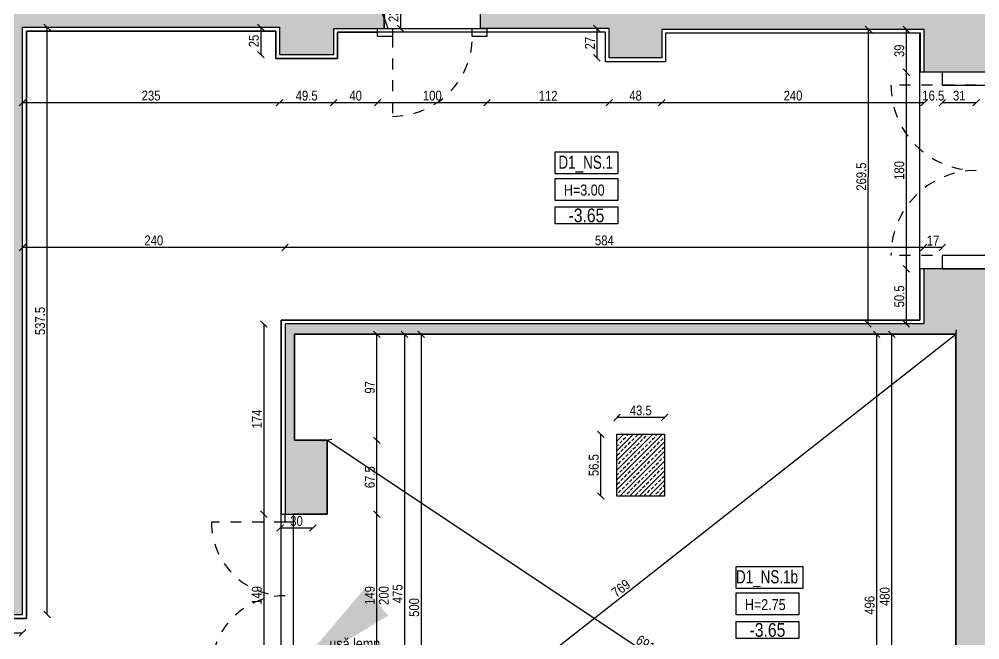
# Model space of a CAD drawing. Header units: metres. Extents: x 493 to 630, y -132 to -15.
# Drawn here: x 539.21 to 547.99, y -89.92 to -84.24 of the extents above; entities that cross this region are included whole.
import ezdxf
from ezdxf import colors
from ezdxf.entities.mleader import LeaderData, LeaderLine
from ezdxf.enums import TextEntityAlignment as Align
from ezdxf.math import Vec2, Vec3

# ---------------------------------------------------------------- set-up
doc = ezdxf.new("R2010")
doc.units = ezdxf.units.M
doc.header["$MEASUREMENT"] = 0
doc.header["$PDMODE"] = 3
doc.linetypes.add('HIDDEN2', pattern=[0.1875, 0.125, -0.0625])
for name, color, linetype in [('a_caramida', 2, 'Continuous'), ('a_cote_50', 9, 'Continuous'), ('a_cote_nivel', 9, 'Continuous'), ('a_indicatii', 7, 'Continuous'), ('a_indicatii_text', 7, 'Continuous'), ('a_pereti_hasuri', 253, 'Continuous'), ('a_punctat', 40, 'HIDDEN2'), ('a_tamplarie_usi', 6, 'Continuous'), ('a_text', 7, 'Continuous'), ('a_vederi', 74, 'Continuous')]:
    doc.layers.add(name, color=color, linetype=linetype)
doc.layers.add('a_suprafete', color=7, linetype='Continuous', plot=False)
doc.styles.add('ROMANS', font='ROMANS.shx', dxfattribs={"width": 0.75})
doc.styles.get("Standard").update_dxf_attribs({"font": 'ARIALN.TTF'})
doc.styles.add('Swiss Condensed Light', font='swisscl.ttf')
doc.dimstyles.new('50 cote', dxfattribs={"dimtxt": 0.09, "dimasz": 0.06, "dimexe": 0, "dimexo": 0, "dimgap": 0.018, "dimtad": 1, "dimdec": 1, "dimlfac": 100, "dimrnd": 0.5, "dimdsep": 46, "dimtxsty": 'Standard', "dimblk": 'OBLIQUE', "dimcen": 0.00045, "dimclrd": 256, "dimclrt": 4, "dimadec": 1, "dimazin": 0, "dimtfac": 1, "dimtdec": 1, "dimtix": 1, "dimtofl": 0, "dimtmove": 0, "dimatfit": 3, "dimldrblk": 'OBLIQUE', "dimfxl": 0, "dimtolj": 1, "dimtzin": 0, "dimarcsym": 0})
pattern_1 = [(45, (-4876.954644, 8292.469365), (-0.04419417382, 0.04419417382), []), (45, (-4876.91045, 8292.469365), (-0.04419417382, 0.04419417382), [0.03125, -0.015625])]

# ---------------------------------------------------------------- blocks, each defined once
blk = doc.blocks.new('_Oblique')
at = {"color": 0, "linetype": 'ByBlock', "lineweight": -2}
blk.add_line((-0.5, -0.5), (0.5, 0.5), dxfattribs=at)
blk = doc.blocks.new('*D237')
at = {"layer": 'a_cote_50', "lineweight": -2, "ltscale": 0.3}
blk.add_line((541.7233, -91.8694), (547.7733, -87.1194), dxfattribs=at)
at = {"layer": 'Defpoints', "color": 0, "ltscale": 0.3}
for p in [(547.7733, -87.1194), (547.7733, -87.1194), (541.7233, -91.8694)]:
    blk.add_point(p, dxfattribs=at)
at = {"layer": 'a_cote_50', "lineweight": -2, "ltscale": 0.3, "xscale": 0.06, "yscale": 0.06, "zscale": 0.06}
for p, rotation in [((547.7733, -87.1194), 38.13630808537231), ((541.7233, -91.8694), 218.1363080853723)]:
    blk.add_blockref('_Oblique', p, dxfattribs=dict(at, rotation=rotation))
at = {"layer": 'a_cote_50', "color": 4, "ltscale": 0.3, "insert": (544.7088, -89.4441), "char_height": 0.09, "attachment_point": 5, "rotation": 38.13631}
blk.add_mtext('\\A1;769', dxfattribs=at)
blk = doc.blocks.new('*D238')
at = {"layer": 'a_cote_50', "lineweight": -2, "ltscale": 0.3}
blk.add_line((542.0233, -88.0896), (547.7733, -91.9194), dxfattribs=at)
at = {"layer": 'Defpoints', "color": 0, "ltscale": 0.3}
for p in [(542.0233, -88.0896), (547.7733, -91.9194), (547.7733, -91.9194)]:
    blk.add_point(p, dxfattribs=at)
at = {"layer": 'a_cote_50', "lineweight": -2, "ltscale": 0.3, "xscale": 0.06, "yscale": 0.06, "zscale": 0.06}
for p, rotation in [((542.0233, -88.0896), 146.3339981452422), ((547.7733, -91.9194), 326.3339981452422)]:
    blk.add_blockref('_Oblique', p, dxfattribs=dict(at, rotation=rotation))
at = {"layer": 'a_cote_50', "color": 4, "ltscale": 0.3, "insert": (544.9338, -89.9513), "char_height": 0.09, "attachment_point": 5, "rotation": 326.334}
blk.add_mtext('\\A1;691', dxfattribs=at)
blk = doc.blocks.new('*D250')
at = {"layer": 'a_cote_50', "lineweight": -2, "ltscale": 0.3}
blk.add_line((542.4776, -90.2546), (542.4776, -88.7646), dxfattribs=at)
at = {"layer": 'Defpoints', "color": 0, "ltscale": 0.3}
for p in [(541.7233, -88.7646), (542.4776, -88.7646), (541.7233, -90.2546)]:
    blk.add_point(p, dxfattribs=at)
at = {"layer": 'a_cote_50', "lineweight": -2, "ltscale": 0.3, "xscale": 0.06, "yscale": 0.06, "zscale": 0.06}
for p, rotation in [((542.4776, -88.7646), 90), ((542.4776, -90.2546), 270)]:
    blk.add_blockref('_Oblique', p, dxfattribs=dict(at, rotation=rotation))
at = {"layer": 'a_cote_50', "color": 4, "ltscale": 0.3, "char_height": 0.09, "attachment_point": 5, "rotation": 90}
for s, insert in [('\\A1;149', (542.4137, -89.5096)), ('\\A1;200', (542.5416, -89.5096))]:
    blk.add_mtext(s, dxfattribs=dict(at, insert=insert))
blk = doc.blocks.new('*D251')
at = {"layer": 'a_cote_50', "lineweight": -2, "ltscale": 0.3}
blk.add_line((542.4776, -88.7646), (542.4776, -88.0896), dxfattribs=at)
at = {"layer": 'Defpoints', "color": 0, "ltscale": 0.3}
for p in [(541.7233, -88.0896), (542.4776, -88.0896), (541.7233, -88.7646)]:
    blk.add_point(p, dxfattribs=at)
at = {"layer": 'a_cote_50', "lineweight": -2, "ltscale": 0.3, "xscale": 0.06, "yscale": 0.06, "zscale": 0.06}
for p, rotation in [((542.4776, -88.0896), 90), ((542.4776, -88.7646), 270)]:
    blk.add_blockref('_Oblique', p, dxfattribs=dict(at, rotation=rotation))
at = {"layer": 'a_cote_50', "color": 4, "ltscale": 0.3, "insert": (542.4137, -88.4271), "char_height": 0.09, "attachment_point": 5, "rotation": 90}
blk.add_mtext('\\A1;67.5', dxfattribs=at)
blk = doc.blocks.new('*D252')
at = {"layer": 'a_cote_50', "lineweight": -2, "ltscale": 0.3}
blk.add_line((542.4776, -88.0896), (542.4776, -87.1194), dxfattribs=at)
at = {"layer": 'Defpoints', "color": 0, "ltscale": 0.3}
for p in [(541.7233, -87.1194), (542.4776, -87.1194), (541.7233, -88.0896)]:
    blk.add_point(p, dxfattribs=at)
at = {"layer": 'a_cote_50', "lineweight": -2, "ltscale": 0.3, "xscale": 0.06, "yscale": 0.06, "zscale": 0.06}
for p, rotation in [((542.4776, -87.1194), 90), ((542.4776, -88.0896), 270)]:
    blk.add_blockref('_Oblique', p, dxfattribs=dict(at, rotation=rotation))
at = {"layer": 'a_cote_50', "color": 4, "ltscale": 0.3, "insert": (542.4137, -87.6045), "char_height": 0.09, "attachment_point": 5, "rotation": 90}
blk.add_mtext('\\A1;97', dxfattribs=at)
blk = doc.blocks.new('*D253')
at = {"layer": 'a_cote_50', "lineweight": -2, "ltscale": 0.3}
blk.add_line((541.8933, -88.8922), (541.5933, -88.8922), dxfattribs=at)
at = {"layer": 'Defpoints', "color": 0, "ltscale": 0.3}
for p in [(541.5933, -88.8547), (541.8933, -88.8547), (541.5933, -88.8922)]:
    blk.add_point(p, dxfattribs=at)
at = {"layer": 'a_cote_50', "lineweight": -2, "ltscale": 0.3, "xscale": 0.06, "yscale": 0.06, "zscale": 0.06, "rotation": 180}
blk.add_blockref('_Oblique', (541.5933, -88.8922), dxfattribs=at)
at = {"layer": 'a_cote_50', "lineweight": -2, "ltscale": 0.3, "xscale": 0.06, "yscale": 0.06, "zscale": 0.06}
blk.add_blockref('_Oblique', (541.8933, -88.8922), dxfattribs=at)
at = {"layer": 'a_cote_50', "color": 4, "ltscale": 0.3, "insert": (541.7433, -88.8283), "char_height": 0.09, "attachment_point": 5}
blk.add_mtext('\\A1;30', dxfattribs=at)
blk = doc.blocks.new('*D254')
at = {"layer": 'a_cote_50', "lineweight": -2, "ltscale": 0.3}
blk.add_line((544.5254, -88.5994), (544.5254, -88.0344), dxfattribs=at)
at = {"layer": 'Defpoints', "color": 0, "ltscale": 0.3}
for p in [(544.5254, -88.0344), (544.6733, -88.0344), (544.6733, -88.5994)]:
    blk.add_point(p, dxfattribs=at)
at = {"layer": 'a_cote_50', "lineweight": -2, "ltscale": 0.3, "xscale": 0.06, "yscale": 0.06, "zscale": 0.06}
for p, rotation in [((544.5254, -88.0344), 90), ((544.5254, -88.5994), 270)]:
    blk.add_blockref('_Oblique', p, dxfattribs=dict(at, rotation=rotation))
at = {"layer": 'a_cote_50', "color": 4, "ltscale": 0.3, "insert": (544.4615, -88.3169), "char_height": 0.09, "attachment_point": 5, "rotation": 90}
blk.add_mtext('\\A1;56.5', dxfattribs=at)
blk = doc.blocks.new('*D255')
at = {"layer": 'a_cote_50', "lineweight": -2, "ltscale": 0.3}
blk.add_line((545.1083, -87.8806), (544.6733, -87.8806), dxfattribs=at)
at = {"layer": 'Defpoints', "color": 0, "ltscale": 0.3}
for p in [(544.6733, -87.8806), (544.6733, -88.0344), (545.1083, -88.0344)]:
    blk.add_point(p, dxfattribs=at)
at = {"layer": 'a_cote_50', "lineweight": -2, "ltscale": 0.3, "xscale": 0.06, "yscale": 0.06, "zscale": 0.06, "rotation": 180}
blk.add_blockref('_Oblique', (544.6733, -87.8806), dxfattribs=at)
at = {"layer": 'a_cote_50', "lineweight": -2, "ltscale": 0.3, "xscale": 0.06, "yscale": 0.06, "zscale": 0.06}
blk.add_blockref('_Oblique', (545.1083, -87.8806), dxfattribs=at)
at = {"layer": 'a_cote_50', "color": 4, "ltscale": 0.3, "insert": (544.8908, -87.8166), "char_height": 0.09, "attachment_point": 5}
blk.add_mtext('\\A1;43.5', dxfattribs=at)
blk = doc.blocks.new('*D256')
at = {"layer": 'a_cote_50', "lineweight": -2, "ltscale": 0.3}
blk.add_line((547.1866, -91.9194), (547.1866, -87.1194), dxfattribs=at)
at = {"layer": 'Defpoints', "color": 0, "ltscale": 0.3}
for p in [(547.1866, -87.1194), (547.4383, -87.1194), (547.5483, -91.9194)]:
    blk.add_point(p, dxfattribs=at)
at = {"layer": 'a_cote_50', "lineweight": -2, "ltscale": 0.3, "xscale": 0.06, "yscale": 0.06, "zscale": 0.06}
for p, rotation in [((547.1866, -87.1194), 90), ((547.1866, -91.9194), 270)]:
    blk.add_blockref('_Oblique', p, dxfattribs=dict(at, rotation=rotation))
at = {"layer": 'a_cote_50', "color": 4, "ltscale": 0.3, "insert": (547.1226, -89.5194), "char_height": 0.09, "attachment_point": 5, "rotation": 90}
blk.add_mtext('\\A1;480', dxfattribs=at)
blk = doc.blocks.new('*D258')
at = {"layer": 'a_cote_50', "lineweight": -2, "ltscale": 0.3}
blk.add_line((542.7313, -87.1194), (542.7313, -91.8694), dxfattribs=at)
at = {"layer": 'Defpoints', "color": 0, "ltscale": 0.3}
for p in [(541.7765, -87.1194), (541.7765, -91.8694), (542.7313, -91.8694)]:
    blk.add_point(p, dxfattribs=at)
at = {"layer": 'a_cote_50', "lineweight": -2, "ltscale": 0.3, "xscale": 0.06, "yscale": 0.06, "zscale": 0.06}
for p, rotation in [((542.7313, -87.1194), 90), ((542.7313, -91.8694), 270)]:
    blk.add_blockref('_Oblique', p, dxfattribs=dict(at, rotation=rotation))
at = {"layer": 'a_cote_50', "color": 4, "ltscale": 0.3, "insert": (542.6675, -89.4944), "char_height": 0.09, "attachment_point": 5, "rotation": 90}
blk.add_mtext('\\A1;475', dxfattribs=at)
blk = doc.blocks.new('*D259')
at = {"layer": 'a_cote_50', "lineweight": -2, "ltscale": 0.3}
blk.add_line((542.8834, -87.1194), (542.8834, -92.1194), dxfattribs=at)
at = {"layer": 'Defpoints', "color": 0, "ltscale": 0.3}
for p in [(541.7765, -87.1194), (541.7765, -92.1194), (542.8834, -92.1194)]:
    blk.add_point(p, dxfattribs=at)
at = {"layer": 'a_cote_50', "lineweight": -2, "ltscale": 0.3, "xscale": 0.06, "yscale": 0.06, "zscale": 0.06}
for p, rotation in [((542.8834, -87.1194), 90), ((542.8834, -92.1194), 270)]:
    blk.add_blockref('_Oblique', p, dxfattribs=dict(at, rotation=rotation))
at = {"layer": 'a_cote_50', "color": 4, "ltscale": 0.3, "insert": (542.8194, -89.6194), "char_height": 0.09, "attachment_point": 5, "rotation": 90}
blk.add_mtext('\\A1;500', dxfattribs=at)
blk = doc.blocks.new('*D260')
at = {"layer": 'a_cote_50', "lineweight": -2, "ltscale": 0.3}
blk.add_line((547.048, -87.1194), (547.048, -92.0794), dxfattribs=at)
at = {"layer": 'Defpoints', "color": 0, "ltscale": 0.3}
for p in [(547.7733, -87.1194), (547.048, -92.0794), (547.7733, -92.0794)]:
    blk.add_point(p, dxfattribs=at)
at = {"layer": 'a_cote_50', "lineweight": -2, "ltscale": 0.3, "xscale": 0.06, "yscale": 0.06, "zscale": 0.06}
for p, rotation in [((547.048, -87.1194), 90), ((547.048, -92.0794), 270)]:
    blk.add_blockref('_Oblique', p, dxfattribs=dict(at, rotation=rotation))
at = {"layer": 'a_cote_50', "color": 4, "ltscale": 0.3, "insert": (546.9841, -89.5994), "char_height": 0.09, "attachment_point": 5, "rotation": 90}
blk.add_mtext('\\A1;496', dxfattribs=at)
blk = doc.blocks.new('COTE_NIVEL_DRAFT')
at = {"layer": 'a_cote_nivel'}
blk.add_lwpolyline([(-27.5, -2.5), (27.5, -2.5), (27.5, -17.5), (-27.5, -17.5)], close=True, dxfattribs=at)
blk = doc.blocks.new('cota nivel')
at = {"layer": 'a_cote_nivel', "xscale": 1.272727272727934, "yscale": 1.272727272727934, "zscale": 1.272727272727934}
blk.add_blockref('COTE_NIVEL_DRAFT', (0, 12.7), dxfattribs=at)
at = {"layer": 'a_cote_nivel', "style": 'ROMANS', "width": 0.6}
blk.add_attdef('COTA', text='', height=15.3, dxfattribs=at).set_placement((0, 0), align=Align.MIDDLE_CENTER)
blk = doc.blocks.new('*D28')
at = {"layer": 'a_cote_50', "lineweight": -2, "ltscale": 0.3}
blk.add_line((542.6946, -84.0896), (542.6946, -84.3196), dxfattribs=at)
at = {"layer": 'Defpoints', "color": 0, "ltscale": 0.3}
for p in [(542.5448, -84.0896), (542.5448, -84.3196), (542.6946, -84.3196)]:
    blk.add_point(p, dxfattribs=at)
at = {"layer": 'a_cote_50', "lineweight": -2, "ltscale": 0.3, "xscale": 0.06, "yscale": 0.06, "zscale": 0.06}
for p, rotation in [((542.6946, -84.0896), 90), ((542.6946, -84.3196), 270)]:
    blk.add_blockref('_Oblique', p, dxfattribs=dict(at, rotation=rotation))
at = {"layer": 'a_cote_50', "color": 4, "ltscale": 0.3, "insert": (542.6306, -84.2046), "char_height": 0.09, "attachment_point": 5, "rotation": 90}
blk.add_mtext('\\A1;23', dxfattribs=at)
blk = doc.blocks.new('*D574')
at = {"layer": 'a_cote_50', "lineweight": -2, "ltscale": 0.3}
blk.add_line((539.4624, -89.6846), (539.4624, -84.3096), dxfattribs=at)
at = {"layer": 'Defpoints', "color": 0, "ltscale": 0.3}
for p in [(539.2383, -84.3096), (539.4624, -84.3096), (539.2383, -89.6846)]:
    blk.add_point(p, dxfattribs=at)
at = {"layer": 'a_cote_50', "lineweight": -2, "ltscale": 0.3, "xscale": 0.06, "yscale": 0.06, "zscale": 0.06}
for p, rotation in [((539.4624, -84.3096), 90), ((539.4624, -89.6846), 270)]:
    blk.add_blockref('_Oblique', p, dxfattribs=dict(at, rotation=rotation))
at = {"layer": 'a_cote_50', "color": 4, "ltscale": 0.3, "insert": (539.3984, -86.9971), "char_height": 0.09, "attachment_point": 5, "rotation": 90}
blk.add_mtext('\\A1;537.5', dxfattribs=at)
blk = doc.blocks.new('*D575')
at = {"layer": 'a_cote_50', "lineweight": -2, "ltscale": 0.3}
blk.add_line((539.2383, -84.9991), (541.5883, -84.9991), dxfattribs=at)
at = {"layer": 'Defpoints', "color": 0, "ltscale": 0.3}
for p in [(539.2383, -84.5977), (541.5883, -84.5977), (541.5883, -84.9991)]:
    blk.add_point(p, dxfattribs=at)
at = {"layer": 'a_cote_50', "lineweight": -2, "ltscale": 0.3, "xscale": 0.06, "yscale": 0.06, "zscale": 0.06, "rotation": 180}
blk.add_blockref('_Oblique', (539.2383, -84.9991), dxfattribs=at)
at = {"layer": 'a_cote_50', "lineweight": -2, "ltscale": 0.3, "xscale": 0.06, "yscale": 0.06, "zscale": 0.06}
blk.add_blockref('_Oblique', (541.5883, -84.9991), dxfattribs=at)
at = {"layer": 'a_cote_50', "color": 4, "ltscale": 0.3, "insert": (540.4133, -84.9351), "char_height": 0.09, "attachment_point": 5}
blk.add_mtext('\\A1;235', dxfattribs=at)
blk = doc.blocks.new('*D576')
at = {"layer": 'a_cote_50', "lineweight": -2, "ltscale": 0.3}
blk.add_line((541.5883, -84.9991), (542.0833, -84.9991), dxfattribs=at)
at = {"layer": 'Defpoints', "color": 0, "ltscale": 0.3}
for p in [(541.5883, -84.5977), (542.0833, -84.8477), (542.0833, -84.9991)]:
    blk.add_point(p, dxfattribs=at)
at = {"layer": 'a_cote_50', "lineweight": -2, "ltscale": 0.3, "xscale": 0.06, "yscale": 0.06, "zscale": 0.06, "rotation": 180}
blk.add_blockref('_Oblique', (541.5883, -84.9991), dxfattribs=at)
at = {"layer": 'a_cote_50', "lineweight": -2, "ltscale": 0.3, "xscale": 0.06, "yscale": 0.06, "zscale": 0.06}
blk.add_blockref('_Oblique', (542.0833, -84.9991), dxfattribs=at)
at = {"layer": 'a_cote_50', "color": 4, "ltscale": 0.3, "insert": (541.8358, -84.9351), "char_height": 0.09, "attachment_point": 5}
blk.add_mtext('\\A1;49.5', dxfattribs=at)
blk = doc.blocks.new('*D577')
at = {"layer": 'a_cote_50', "lineweight": -2, "ltscale": 0.3}
blk.add_line((542.0833, -84.9991), (542.4848, -84.9991), dxfattribs=at)
at = {"layer": 'Defpoints', "color": 0, "ltscale": 0.3}
for p in [(542.4848, -84.6077), (542.0833, -84.8477), (542.4848, -84.9991)]:
    blk.add_point(p, dxfattribs=at)
at = {"layer": 'a_cote_50', "lineweight": -2, "ltscale": 0.3, "xscale": 0.06, "yscale": 0.06, "zscale": 0.06, "rotation": 180}
blk.add_blockref('_Oblique', (542.0833, -84.9991), dxfattribs=at)
at = {"layer": 'a_cote_50', "lineweight": -2, "ltscale": 0.3, "xscale": 0.06, "yscale": 0.06, "zscale": 0.06}
blk.add_blockref('_Oblique', (542.4848, -84.9991), dxfattribs=at)
at = {"layer": 'a_cote_50', "color": 4, "ltscale": 0.3, "insert": (542.2841, -84.9351), "char_height": 0.09, "attachment_point": 5}
blk.add_mtext('\\A1;40', dxfattribs=at)
blk = doc.blocks.new('*D578')
at = {"layer": 'a_cote_50', "lineweight": -2, "ltscale": 0.3}
blk.add_line((542.4848, -84.9991), (543.4848, -84.9991), dxfattribs=at)
at = {"layer": 'Defpoints', "color": 0, "ltscale": 0.3}
for p in [(542.4848, -84.6077), (543.4848, -84.6077), (543.4848, -84.9991)]:
    blk.add_point(p, dxfattribs=at)
at = {"layer": 'a_cote_50', "lineweight": -2, "ltscale": 0.3, "xscale": 0.06, "yscale": 0.06, "zscale": 0.06, "rotation": 180}
blk.add_blockref('_Oblique', (542.4848, -84.9991), dxfattribs=at)
at = {"layer": 'a_cote_50', "lineweight": -2, "ltscale": 0.3, "xscale": 0.06, "yscale": 0.06, "zscale": 0.06}
blk.add_blockref('_Oblique', (543.4848, -84.9991), dxfattribs=at)
at = {"layer": 'a_cote_50', "color": 4, "ltscale": 0.3, "insert": (542.9848, -84.9351), "char_height": 0.09, "attachment_point": 5}
blk.add_mtext('\\A1;100', dxfattribs=at)
blk = doc.blocks.new('*D579')
at = {"layer": 'a_cote_50', "lineweight": -2, "ltscale": 0.3}
blk.add_line((543.4848, -84.9991), (544.6033, -84.9991), dxfattribs=at)
at = {"layer": 'Defpoints', "color": 0, "ltscale": 0.3}
for p in [(543.4848, -84.6077), (544.6033, -84.6077), (544.6033, -84.9991)]:
    blk.add_point(p, dxfattribs=at)
at = {"layer": 'a_cote_50', "lineweight": -2, "ltscale": 0.3, "xscale": 0.06, "yscale": 0.06, "zscale": 0.06, "rotation": 180}
blk.add_blockref('_Oblique', (543.4848, -84.9991), dxfattribs=at)
at = {"layer": 'a_cote_50', "lineweight": -2, "ltscale": 0.3, "xscale": 0.06, "yscale": 0.06, "zscale": 0.06}
blk.add_blockref('_Oblique', (544.6033, -84.9991), dxfattribs=at)
at = {"layer": 'a_cote_50', "color": 4, "ltscale": 0.3, "insert": (544.0441, -84.9359), "char_height": 0.09, "attachment_point": 5}
blk.add_mtext('\\A1;112', dxfattribs=at)
blk = doc.blocks.new('*D580')
at = {"layer": 'a_cote_50', "lineweight": -2, "ltscale": 0.3}
blk.add_line((544.6033, -84.9991), (545.0833, -84.9991), dxfattribs=at)
at = {"layer": 'Defpoints', "color": 0, "ltscale": 0.3}
for p in [(544.6033, -84.6077), (545.0833, -84.6177), (545.0833, -84.9991)]:
    blk.add_point(p, dxfattribs=at)
at = {"layer": 'a_cote_50', "lineweight": -2, "ltscale": 0.3, "xscale": 0.06, "yscale": 0.06, "zscale": 0.06, "rotation": 180}
blk.add_blockref('_Oblique', (544.6033, -84.9991), dxfattribs=at)
at = {"layer": 'a_cote_50', "lineweight": -2, "ltscale": 0.3, "xscale": 0.06, "yscale": 0.06, "zscale": 0.06}
blk.add_blockref('_Oblique', (545.0833, -84.9991), dxfattribs=at)
at = {"layer": 'a_cote_50', "color": 4, "ltscale": 0.3, "insert": (544.8433, -84.9351), "char_height": 0.09, "attachment_point": 5}
blk.add_mtext('\\A1;48', dxfattribs=at)
blk = doc.blocks.new('*D581')
at = {"layer": 'a_cote_50', "lineweight": -2, "ltscale": 0.3}
blk.add_line((545.0833, -84.9991), (547.4833, -84.9991), dxfattribs=at)
at = {"layer": 'Defpoints', "color": 0, "ltscale": 0.3}
for p in [(545.0833, -84.6177), (547.4833, -84.6177), (547.4833, -84.9991)]:
    blk.add_point(p, dxfattribs=at)
at = {"layer": 'a_cote_50', "lineweight": -2, "ltscale": 0.3, "xscale": 0.06, "yscale": 0.06, "zscale": 0.06, "rotation": 180}
blk.add_blockref('_Oblique', (545.0833, -84.9991), dxfattribs=at)
at = {"layer": 'a_cote_50', "lineweight": -2, "ltscale": 0.3, "xscale": 0.06, "yscale": 0.06, "zscale": 0.06}
blk.add_blockref('_Oblique', (547.4833, -84.9991), dxfattribs=at)
at = {"layer": 'a_cote_50', "color": 4, "ltscale": 0.3, "insert": (546.2833, -84.9351), "char_height": 0.09, "attachment_point": 5}
blk.add_mtext('\\A1;240', dxfattribs=at)
blk = doc.blocks.new('*D582')
at = {"layer": 'a_cote_50', "lineweight": -2, "ltscale": 0.3}
blk.add_line((541.4169, -84.3096), (541.4169, -84.5596), dxfattribs=at)
at = {"layer": 'Defpoints', "color": 0, "ltscale": 0.3}
for p in [(541.5883, -84.3096), (541.4169, -84.5596), (541.5883, -84.5596)]:
    blk.add_point(p, dxfattribs=at)
at = {"layer": 'a_cote_50', "lineweight": -2, "ltscale": 0.3, "xscale": 0.06, "yscale": 0.06, "zscale": 0.06}
for p, rotation in [((541.4169, -84.3096), 90), ((541.4169, -84.5596), 270)]:
    blk.add_blockref('_Oblique', p, dxfattribs=dict(at, rotation=rotation))
at = {"layer": 'a_cote_50', "color": 4, "ltscale": 0.3, "insert": (541.353, -84.4346), "char_height": 0.09, "attachment_point": 5, "rotation": 90}
blk.add_mtext('\\A1;25', dxfattribs=at)
blk = doc.blocks.new('*D583')
at = {"layer": 'a_cote_50', "lineweight": -2, "ltscale": 0.3}
blk.add_line((544.4896, -84.3196), (544.4896, -84.5896), dxfattribs=at)
at = {"layer": 'Defpoints', "color": 0, "ltscale": 0.3}
for p in [(544.6033, -84.3196), (544.4896, -84.5896), (544.6033, -84.5896)]:
    blk.add_point(p, dxfattribs=at)
at = {"layer": 'a_cote_50', "lineweight": -2, "ltscale": 0.3, "xscale": 0.06, "yscale": 0.06, "zscale": 0.06}
for p, rotation in [((544.4896, -84.3196), 90), ((544.4896, -84.5896), 270)]:
    blk.add_blockref('_Oblique', p, dxfattribs=dict(at, rotation=rotation))
at = {"layer": 'a_cote_50', "color": 4, "ltscale": 0.3, "insert": (544.4264, -84.4546), "char_height": 0.09, "attachment_point": 5, "rotation": 90}
blk.add_mtext('\\A1;27', dxfattribs=at)
blk = doc.blocks.new('*D584')
at = {"layer": 'a_cote_50', "lineweight": -2, "ltscale": 0.3}
blk.add_line((547.3194, -84.3296), (547.3194, -84.7196), dxfattribs=at)
at = {"layer": 'Defpoints', "color": 0, "ltscale": 0.3}
for p in [(547.4833, -84.3296), (547.3194, -84.7196), (547.4833, -84.7196)]:
    blk.add_point(p, dxfattribs=at)
at = {"layer": 'a_cote_50', "lineweight": -2, "ltscale": 0.3, "xscale": 0.06, "yscale": 0.06, "zscale": 0.06}
for p, rotation in [((547.3194, -84.3296), 90), ((547.3194, -84.7196), 270)]:
    blk.add_blockref('_Oblique', p, dxfattribs=dict(at, rotation=rotation))
at = {"layer": 'a_cote_50', "color": 4, "ltscale": 0.3, "insert": (547.2555, -84.5246), "char_height": 0.09, "attachment_point": 5, "rotation": 90}
blk.add_mtext('\\A1;39', dxfattribs=at)
blk = doc.blocks.new('*D585')
at = {"layer": 'a_cote_50', "lineweight": -2, "ltscale": 0.3}
blk.add_line((547.3194, -84.7196), (547.3194, -86.5196), dxfattribs=at)
at = {"layer": 'Defpoints', "color": 0, "ltscale": 0.3}
for p in [(547.4833, -84.7196), (547.3194, -86.5196), (547.4783, -86.5196)]:
    blk.add_point(p, dxfattribs=at)
at = {"layer": 'a_cote_50', "lineweight": -2, "ltscale": 0.3, "xscale": 0.06, "yscale": 0.06, "zscale": 0.06}
for p, rotation in [((547.3194, -84.7196), 90), ((547.3194, -86.5196), 270)]:
    blk.add_blockref('_Oblique', p, dxfattribs=dict(at, rotation=rotation))
at = {"layer": 'a_cote_50', "color": 4, "ltscale": 0.3, "insert": (547.2555, -85.6196), "char_height": 0.09, "attachment_point": 5, "rotation": 90}
blk.add_mtext('\\A1;180', dxfattribs=at)
blk = doc.blocks.new('*D586')
at = {"layer": 'a_cote_50', "lineweight": -2, "ltscale": 0.3}
blk.add_line((547.3194, -86.5196), (547.3194, -87.0246), dxfattribs=at)
at = {"layer": 'Defpoints', "color": 0, "ltscale": 0.3}
for p in [(547.4783, -86.5196), (547.3194, -87.0246), (547.4783, -87.0246)]:
    blk.add_point(p, dxfattribs=at)
at = {"layer": 'a_cote_50', "lineweight": -2, "ltscale": 0.3, "xscale": 0.06, "yscale": 0.06, "zscale": 0.06}
for p, rotation in [((547.3194, -86.5196), 90), ((547.3194, -87.0246), 270)]:
    blk.add_blockref('_Oblique', p, dxfattribs=dict(at, rotation=rotation))
at = {"layer": 'a_cote_50', "color": 4, "ltscale": 0.3, "insert": (547.2555, -86.7721), "char_height": 0.09, "attachment_point": 5, "rotation": 90}
blk.add_mtext('\\A1;50.5', dxfattribs=at)
blk = doc.blocks.new('*D587')
at = {"layer": 'Defpoints', "color": 0, "ltscale": 0.3}
for p in [(547.4833, -84.7873), (547.6483, -84.7873), (547.6483, -84.9991)]:
    blk.add_point(p, dxfattribs=at)
at = {"layer": 'a_cote_50', "color": 4, "ltscale": 0.3, "insert": (547.5658, -84.9351), "char_height": 0.09, "attachment_point": 5}
blk.add_mtext('\\A1;16.5', dxfattribs=at)
blk = doc.blocks.new('*D588')
at = {"layer": 'a_cote_50', "lineweight": -2, "ltscale": 0.3}
blk.add_line((547.6483, -84.9991), (547.9586, -84.9991), dxfattribs=at)
at = {"layer": 'Defpoints', "color": 0, "ltscale": 0.3}
for p in [(547.6483, -84.7873), (547.9586, -84.9991), (547.9586, -85.0023)]:
    blk.add_point(p, dxfattribs=at)
at = {"layer": 'a_cote_50', "lineweight": -2, "ltscale": 0.3, "xscale": 0.06, "yscale": 0.06, "zscale": 0.06, "rotation": 180}
blk.add_blockref('_Oblique', (547.6483, -84.9991), dxfattribs=at)
at = {"layer": 'a_cote_50', "lineweight": -2, "ltscale": 0.3, "xscale": 0.06, "yscale": 0.06, "zscale": 0.06}
blk.add_blockref('_Oblique', (547.9586, -84.9991), dxfattribs=at)
at = {"layer": 'a_cote_50', "color": 4, "ltscale": 0.3, "insert": (547.8035, -84.9351), "char_height": 0.09, "attachment_point": 5}
blk.add_mtext('\\A1;31', dxfattribs=at)
blk = doc.blocks.new('*D589')
at = {"layer": 'a_cote_50', "lineweight": -2, "ltscale": 0.3}
blk.add_line((546.9694, -87.0236), (546.9744, -84.3286), dxfattribs=at)
at = {"layer": 'Defpoints', "color": 0, "ltscale": 0.3}
for p in [(546.9744, -84.3286), (547.4833, -84.3296), (547.4783, -87.0246)]:
    blk.add_point(p, dxfattribs=at)
at = {"layer": 'a_cote_50', "lineweight": -2, "ltscale": 0.3, "xscale": 0.06, "yscale": 0.06, "zscale": 0.06}
for p, rotation in [((546.9744, -84.3286), 89.89369997444277), ((546.9694, -87.0236), 269.8936999744428)]:
    blk.add_blockref('_Oblique', p, dxfattribs=dict(at, rotation=rotation))
at = {"layer": 'a_cote_50', "color": 4, "ltscale": 0.3, "insert": (546.9079, -85.676), "char_height": 0.09, "attachment_point": 5, "rotation": 89.8937}
blk.add_mtext('\\A1;269.5', dxfattribs=at)
blk = doc.blocks.new('*D590')
at = {"layer": 'a_cote_50', "lineweight": -2, "ltscale": 0.3}
blk.add_line((547.6483, -86.325), (547.4783, -86.325), dxfattribs=at)
at = {"layer": 'Defpoints', "color": 0, "ltscale": 0.3}
for p in [(547.4783, -86.325), (547.4783, -86.5196), (547.6483, -86.5196)]:
    blk.add_point(p, dxfattribs=at)
at = {"layer": 'a_cote_50', "lineweight": -2, "ltscale": 0.3, "xscale": 0.06, "yscale": 0.06, "zscale": 0.06, "rotation": 180}
blk.add_blockref('_Oblique', (547.4783, -86.325), dxfattribs=at)
at = {"layer": 'a_cote_50', "lineweight": -2, "ltscale": 0.3, "xscale": 0.06, "yscale": 0.06, "zscale": 0.06}
blk.add_blockref('_Oblique', (547.6483, -86.325), dxfattribs=at)
at = {"layer": 'a_cote_50', "color": 4, "ltscale": 0.3, "insert": (547.5633, -86.2618), "char_height": 0.09, "attachment_point": 5}
blk.add_mtext('\\A1;17', dxfattribs=at)
blk = doc.blocks.new('*D591')
at = {"layer": 'a_cote_50', "lineweight": -2, "ltscale": 0.3}
blk.add_line((547.4783, -86.325), (541.6383, -86.325), dxfattribs=at)
at = {"layer": 'Defpoints', "color": 0, "ltscale": 0.3}
for p in [(541.6383, -86.325), (547.4783, -86.5196), (541.6383, -87.0407)]:
    blk.add_point(p, dxfattribs=at)
at = {"layer": 'a_cote_50', "lineweight": -2, "ltscale": 0.3, "xscale": 0.06, "yscale": 0.06, "zscale": 0.06, "rotation": 180}
blk.add_blockref('_Oblique', (541.6383, -86.325), dxfattribs=at)
at = {"layer": 'a_cote_50', "lineweight": -2, "ltscale": 0.3, "xscale": 0.06, "yscale": 0.06, "zscale": 0.06}
blk.add_blockref('_Oblique', (547.4783, -86.325), dxfattribs=at)
at = {"layer": 'a_cote_50', "color": 4, "ltscale": 0.3, "insert": (544.5583, -86.261), "char_height": 0.09, "attachment_point": 5}
blk.add_mtext('\\A1;584', dxfattribs=at)
blk = doc.blocks.new('*D592')
at = {"layer": 'a_cote_50', "lineweight": -2, "ltscale": 0.3}
blk.add_line((541.6383, -86.325), (539.2383, -86.325), dxfattribs=at)
at = {"layer": 'Defpoints', "color": 0, "ltscale": 0.3}
for p in [(539.2383, -86.325), (539.2383, -86.5929), (541.6383, -87.0407)]:
    blk.add_point(p, dxfattribs=at)
at = {"layer": 'a_cote_50', "lineweight": -2, "ltscale": 0.3, "xscale": 0.06, "yscale": 0.06, "zscale": 0.06, "rotation": 180}
blk.add_blockref('_Oblique', (539.2383, -86.325), dxfattribs=at)
at = {"layer": 'a_cote_50', "lineweight": -2, "ltscale": 0.3, "xscale": 0.06, "yscale": 0.06, "zscale": 0.06}
blk.add_blockref('_Oblique', (541.6383, -86.325), dxfattribs=at)
at = {"layer": 'a_cote_50', "color": 4, "ltscale": 0.3, "insert": (540.4383, -86.261), "char_height": 0.09, "attachment_point": 5}
blk.add_mtext('\\A1;240', dxfattribs=at)
blk = doc.blocks.new('*D593')
at = {"layer": 'a_cote_50', "lineweight": -2, "ltscale": 0.3}
blk.add_line((541.4437, -87.0246), (541.4437, -88.7646), dxfattribs=at)
at = {"layer": 'Defpoints', "color": 0, "ltscale": 0.3}
for p in [(541.6383, -87.0246), (541.4437, -88.7646), (541.6383, -88.7646)]:
    blk.add_point(p, dxfattribs=at)
at = {"layer": 'a_cote_50', "lineweight": -2, "ltscale": 0.3, "xscale": 0.06, "yscale": 0.06, "zscale": 0.06}
for p, rotation in [((541.4437, -87.0246), 90), ((541.4437, -88.7646), 270)]:
    blk.add_blockref('_Oblique', p, dxfattribs=dict(at, rotation=rotation))
at = {"layer": 'a_cote_50', "color": 4, "ltscale": 0.3, "insert": (541.3806, -87.8946), "char_height": 0.09, "attachment_point": 5, "rotation": 90}
blk.add_mtext('\\A1;174', dxfattribs=at)
blk = doc.blocks.new('*D594')
at = {"layer": 'a_cote_50', "lineweight": -2, "ltscale": 0.3}
blk.add_line((541.4437, -88.7646), (541.4437, -90.2546), dxfattribs=at)
at = {"layer": 'Defpoints', "color": 0, "ltscale": 0.3}
for p in [(541.6383, -88.7646), (541.4437, -90.2546), (541.6383, -90.2546)]:
    blk.add_point(p, dxfattribs=at)
at = {"layer": 'a_cote_50', "lineweight": -2, "ltscale": 0.3, "xscale": 0.06, "yscale": 0.06, "zscale": 0.06}
for p, rotation in [((541.4437, -88.7646), 90), ((541.4437, -90.2546), 270)]:
    blk.add_blockref('_Oblique', p, dxfattribs=dict(at, rotation=rotation))
at = {"layer": 'a_cote_50', "color": 4, "ltscale": 0.3, "insert": (541.3798, -89.5096), "char_height": 0.09, "attachment_point": 5, "rotation": 90}
blk.add_mtext('\\A1;149', dxfattribs=at)
blk = doc.blocks.new('*D637')
at = {"layer": 'a_cote_50', "lineweight": -2, "ltscale": 0.3}
blk.add_line((538.1898, -89.8524), (539.2383, -89.8524), dxfattribs=at)
at = {"layer": 'Defpoints', "color": 0, "ltscale": 0.3}
for p in [(538.1898, -89.6846), (539.2383, -89.6846), (539.2383, -89.8524)]:
    blk.add_point(p, dxfattribs=at)
at = {"layer": 'a_cote_50', "lineweight": -2, "ltscale": 0.3, "xscale": 0.06, "yscale": 0.06, "zscale": 0.06, "rotation": 180}
blk.add_blockref('_Oblique', (538.1898, -89.8524), dxfattribs=at)
at = {"layer": 'a_cote_50', "lineweight": -2, "ltscale": 0.3, "xscale": 0.06, "yscale": 0.06, "zscale": 0.06}
blk.add_blockref('_Oblique', (539.2383, -89.8524), dxfattribs=at)
at = {"layer": 'a_cote_50', "color": 4, "ltscale": 0.3, "insert": (538.7141, -89.7884), "char_height": 0.09, "attachment_point": 5}
blk.add_mtext('\\A1;105', dxfattribs=at)

msp = doc.modelspace()

# ---------------------------------------------------------------- hatches: boundary and pattern name
at = {"layer": 'a_pereti_hasuri', "ltscale": 0.3}
h = msp.add_hatch(dxfattribs=at)
h.set_pattern_fill('ANSI33', color=256, scale=0.25, style=0)
h.set_pattern_definition(pattern_1)
h.paths.add_polyline_path([(533.4448, -79.3896), (533.4448, -80.1196), (532.5198, -80.1196), (532.5198, -79.3896)])
h.paths.add_polyline_path([(536.4648, -79.3896), (536.4648, -80.1196), (535.5248, -80.1196), (535.5248, -79.3896)])
h.paths.add_polyline_path([(538.1448, -89.6096), (538.1898, -89.6096), (538.1898, -89.6846), (539.2383, -89.6846), (539.2383, -84.3096), (541.5883, -84.3096), (541.5883, -84.5596), (542.0833, -84.5596), (542.0833, -84.3196), (542.5448, -84.3196), (542.5448, -84.0896), (539.2448, -84.0896), (539.2448, -80.1396), (539.7648, -80.1396), (539.7648, -79.3896), (538.5348, -79.3896), (538.5348, -80.1196), (538.8798, -80.1196), (538.8798, -82.5396), (538.2048, -82.5396), (538.2048, -82.7646), (539.1436, -82.7646), (539.1436, -83.7396), (538.2048, -83.7396), (538.2048, -83.8446), (539.0048, -83.8446), (539.0048, -84.5346), (539.1248, -84.5346), (539.1248, -89.2396), (538.1448, -89.2396)])
h = msp.add_hatch(dxfattribs=at)
h.set_pattern_fill('ANSI33', color=256, scale=0.25, style=0)
h.set_pattern_definition(pattern_1)
h.paths.add_polyline_path([(542.7648, -80.1396), (542.7648, -79.3896), (541.2448, -79.3896), (541.2448, -80.1396)])
h.paths.add_polyline_path([(545.7748, -80.1396), (545.7748, -79.3896), (544.2448, -79.3896), (544.2448, -80.1396)], flags=17)
h.paths.add_polyline_path([(543.4248, -84.3196), (543.4248, -84.0896), (547.8448, -84.0896), (547.8448, -80.1396), (547.2548, -80.1396), (547.2548, -79.3896), (548.2651, -79.3896), (548.2653, -80.1496), (548.1553, -80.1496), (548.1553, -84.0896), (549.0053, -84.0896), (549.0053, -84.5771), (548.2353, -84.5771), (548.2353, -84.7196), (547.4833, -84.7196), (547.4833, -84.3296), (545.0833, -84.3296), (545.0833, -84.5896), (544.6033, -84.5896), (544.6033, -84.3196)])
h = msp.add_hatch(dxfattribs=at)
h.set_pattern_fill('ANSI33', color=256, scale=0.25, style=0)
h.set_pattern_definition(pattern_1)
h.paths.add_polyline_path([(548.2353, -89.1771), (548.2353, -86.5196), (547.4783, -86.5196), (547.4783, -87.0246), (541.6383, -87.0246), (541.6383, -88.7646), (541.7233, -88.7646), (542.0233, -88.7646), (542.0233, -88.0896), (541.7233, -88.0896), (541.7233, -87.1194), (542.0233, -87.1194), (547.7733, -87.1194), (547.7733, -91.9194), (547.5483, -91.9194), (547.5483, -92.0794), (547.3283, -92.0794), (547.3283, -92.7946), (548.3633, -92.7946), (548.3633, -91.8771), (548.1653, -91.8771), (548.1653, -89.4571), (548.2903, -89.4571), (548.2903, -89.1771)])
h = msp.add_hatch(dxfattribs=at)
h.set_pattern_fill('ANSI33', color=256, scale=0.25, style=0)
h.set_pattern_definition(pattern_1)
h.paths.add_polyline_path([(545.0558, -88.5994), (544.6733, -88.5994), (544.6733, -88.0344), (545.1083, -88.0344), (545.1083, -88.5994)])

# ---------------------------------------------------------------- linework, layer by layer
at = {"layer": 'a_caramida', "ltscale": 0.3}
msp.add_lwpolyline([(538.1898, -89.6846), (539.2383, -89.6846), (539.2383, -84.3096), (541.5883, -84.3096), (541.5883, -84.5596), (542.0833, -84.5596), (542.0833, -84.3196), (542.5448, -84.3196), (542.5448, -84.0896), (539.2448, -84.0896), (539.2448, -80.1396), (539.7648, -80.1396), (539.7648, -79.3896), (538.5348, -79.3896)], dxfattribs=at)
for points in [[(543.4248, -84.3196), (543.4248, -84.0896), (547.8448, -84.0896), (547.8448, -80.1396), (547.2548, -80.1396), (547.2548, -79.3896), (548.2651, -79.3896), (548.2651, -79.3896), (548.2653, -80.1496), (548.1553, -80.1496), (548.1553, -84.0896), (549.0053, -84.0896), (549.0053, -84.5771), (548.2353, -84.5771), (548.2353, -84.7196), (547.4833, -84.7196), (547.4833, -84.3296), (545.0833, -84.3296), (545.0833, -84.5896), (544.6033, -84.5896), (544.6033, -84.3196)], [(548.2353, -89.1771), (548.2353, -86.5196), (547.4783, -86.5196), (547.4783, -87.0246), (541.6383, -87.0246), (541.6383, -88.7646), (541.7233, -88.7646), (542.0233, -88.7646), (542.0233, -88.0896), (541.7233, -88.0896), (541.7233, -87.1194), (542.0233, -87.1194), (547.7733, -87.1194), (547.7733, -91.9194), (547.5483, -91.9194), (547.5483, -92.0794), (547.3283, -92.0794), (547.3283, -92.7946), (548.3633, -92.7946), (548.3633, -91.8771), (548.1653, -91.8771), (548.1653, -89.4571), (548.2903, -89.4571), (548.2903, -89.1771)], [(545.0558, -88.5994), (544.6733, -88.5994), (544.6733, -88.0344), (545.1083, -88.0344), (545.1083, -88.5994)]]:
    msp.add_lwpolyline(points, close=True, dxfattribs=at)
at = {"layer": 'a_punctat', "ltscale": 0.5}
for points in [[(542.6198, -84.3946), (542.6198, -85.1246, 0.414214), (543.3498, -84.3946)], [(541.6383, -88.8396), (540.9658, -88.8396, 0.414214), (541.6383, -89.5121)], [(541.6383, -90.1846), (540.9658, -90.1846, -0.414214), (541.6383, -89.5121)]]:
    msp.add_lwpolyline(points, format="xyb", dxfattribs=at)
for points in [[(547.9583, -84.8399), (547.1783, -84.8399)], [(547.9583, -86.3992), (547.1783, -86.3992)]]:
    msp.add_lwpolyline(points, dxfattribs=at)
for centre, start, end in [((547.9583, -84.8396), 180, 270), ((547.9583, -86.3996), 90, 180)]:
    msp.add_arc(centre, 0.78, start, end, dxfattribs=at)
at = {"layer": 'a_suprafete', "ltscale": 0.3}
for points in [[(547.8448, -80.1396), (547.2548, -80.1396), (547.2548, -79.8296), (545.7748, -79.8296), (545.7748, -80.1396), (544.2448, -80.1396), (544.2448, -79.8296), (542.7648, -79.8296), (542.7648, -80.1396), (541.2448, -80.1396), (541.2448, -79.8296), (539.7648, -79.8296), (539.7648, -80.1396), (539.2448, -80.1396), (539.2448, -84.0896), (542.5448, -84.0896), (542.5448, -84.3196), (543.4248, -84.3196), (543.4248, -84.0896), (547.8448, -84.0896)], [(541.7133, -88.7646), (541.7133, -90.2546), (541.7233, -90.2546), (541.7233, -91.8694), (542.3933, -91.8694), (542.3933, -92.1194), (544.4733, -92.1194), (544.4733, -91.6194), (545.2383, -91.6194), (545.2383, -92.0794), (547.5483, -92.0794), (547.5483, -91.9194), (547.7733, -91.9194), (547.7733, -87.1194), (541.7233, -87.1194), (541.7233, -88.0896), (542.0233, -88.0896), (542.0233, -88.7646)]]:
    msp.add_lwpolyline(points, close=True, dxfattribs=at)
msp.add_lwpolyline([(539.1533, -92.0896), (541.6033, -92.0896), (541.6033, -86.9899), (547.4433, -86.9897), (547.4433, -84.3646), (545.1183, -84.3646), (545.1183, -84.6246), (544.5683, -84.6246), (544.5683, -84.3546), (542.1183, -84.3546), (542.1183, -84.5946), (541.5533, -84.5946), (541.5533, -84.3446), (539.2733, -84.3446), (539.2733, -89.7196), (532.3083, -89.7196)], dxfattribs=at)
at = {"layer": 'a_tamplarie_usi', "ltscale": 0.3}
for points in [[(542.6198, -84.3946), (542.4848, -84.3946), (542.4848, -84.3196), (542.6198, -84.3196)], [(543.4848, -84.3946), (543.3498, -84.3946), (543.3498, -84.3196), (543.4848, -84.3196)], [(547.6483, -84.8396), (547.9583, -84.8396), (548.2353, -84.8396), (548.2353, -84.7196), (547.6483, -84.7196)], [(547.6483, -86.5196), (547.9583, -86.5196), (548.2353, -86.5196), (548.2353, -86.3996), (547.6483, -86.3996)], [(541.6383, -88.8396), (541.6383, -88.7646), (541.7133, -88.7646), (541.7133, -88.8396)]]:
    msp.add_lwpolyline(points, close=True, dxfattribs=at)
at = {"layer": 'a_text'}
for points in [[(544.1074, -85.4504), (544.6814, -85.4504), (544.6814, -85.6517), (544.1074, -85.6517)], [(544.1074, -85.6925), (544.6814, -85.6925), (544.6814, -85.8937), (544.1074, -85.8937)], [(545.7623, -89.2446), (546.3743, -89.2446), (546.3743, -89.4458), (545.7623, -89.4458)], [(545.7623, -89.4866), (546.3363, -89.4866), (546.3363, -89.6879), (545.7623, -89.6879)]]:
    msp.add_lwpolyline(points, close=True, dxfattribs=at)
at = {"layer": 'a_vederi', "ltscale": 0.3}
for points in [[(538.1898, -89.6846), (538.1898, -89.7196), (539.2733, -89.7196), (539.2733, -84.3446), (541.5533, -84.3446), (541.5533, -84.5946), (542.1183, -84.5946), (542.1183, -84.3546), (542.4848, -84.3546)], [(547.4833, -84.7196), (547.4483, -84.7196), (547.4483, -84.3646), (545.1183, -84.3646), (545.1183, -84.6246), (544.5683, -84.6246), (544.5683, -84.3546), (543.4848, -84.3546)], [(547.4783, -86.5196), (547.4433, -86.5196), (547.4433, -86.9897), (541.6033, -86.9899), (541.6033, -88.7646), (541.6383, -88.7646)]]:
    msp.add_lwpolyline(points, dxfattribs=at)

# ---------------------------------------------------------------- block references
at = {"layer": 'a_indicatii'}
ref = msp.add_blockref('cota nivel', (544.3944, -86.0309), dxfattribs=dict(at, xscale=0.008200420351329285, yscale=0.008200420351329285, zscale=0.008200420351329285))
ref.add_attrib('COTA', '-3.65', dxfattribs={"layer": 'a_cote_nivel', "height": 0.12524}).set_placement((544.3944, -86.0309), align=Align.MIDDLE_CENTER)
ref = msp.add_blockref('cota nivel', (546.0493, -89.8251), dxfattribs=dict(at, xscale=0.008200420351329285, yscale=0.008200420351329285, zscale=0.008200420351329285))
ref.add_attrib('COTA', '-3.65', dxfattribs={"layer": 'a_cote_nivel', "height": 0.12524}).set_placement((546.0493, -89.8251), align=Align.MIDDLE_CENTER)

# ---------------------------------------------------------------- texts
at = {"layer": 'a_indicatii_text', "linetype": 'Continuous', "style": 'Swiss Condensed Light'}
for s, p in [('D1_NS.1', (544.1379, -85.6043)), ('D1_NS.1b', (545.7618, -89.3984))]:
    msp.add_text(s, height=0.12, dxfattribs=at).set_placement(p)
at = {"layer": 'a_text', "char_height": 0.1, "width": 1.87247, "attachment_point": 7}
for s, insert in [('\\A1;H=3.00', (544.1881, -85.8506)), ('\\A1;H=2.75', (545.843, -89.6447))]:
    msp.add_mtext(s, dxfattribs=dict(at, insert=insert))

# ---------------------------------------------------------------- dimensions: what is measured, and where the dimension line sits
at = {"layer": 'a_cote_50', "ltscale": 0.3}
for base, p1, p2, angle, picture, middle in [((542.6946, -84.3196), (542.5448, -84.0896), (542.5448, -84.3196), 270, '*D28', (542.6306, -84.2046)), ((547.3194, -86.5196), (547.4833, -84.7196), (547.4783, -86.5196), 90, '*D585', (547.2555, -85.6196)), ((547.3194, -87.0246), (547.4783, -86.5196), (547.4783, -87.0246), 90, '*D586', (547.2555, -86.7721)), ((542.4776, -87.1194), (541.7233, -88.0896), (541.7233, -87.1194), 270, '*D252', (542.4137, -87.6045)), ((542.4776, -88.0896), (541.7233, -88.7646), (541.7233, -88.0896), 270, '*D251', (542.4137, -88.4271)), ((541.4437, -90.2546), (541.6383, -88.7646), (541.6383, -90.2546), 90, '*D594', (541.3798, -89.5096))]:
    dim = msp.add_linear_dim(base=base, p1=p1, p2=p2, angle=angle, dimstyle='50 cote', override={"dimtmove": 1}, dxfattribs=at)
    dim.commit()
    dim.dimension.update_dxf_attribs({"geometry": picture, "text_midpoint": middle})
for base, p1, p2, angle, picture, middle in [((539.4624, -84.3096), (539.2383, -89.6846), (539.2383, -84.3096), 90, '*D574', (539.3984, -86.9971)), ((541.4169, -84.5596), (541.5883, -84.3096), (541.5883, -84.5596), 90, '*D582', (541.353, -84.4346)), ((544.4896, -84.5896), (544.6033, -84.3196), (544.6033, -84.5896), 90, '*D583', (544.4264, -84.4546)), ((547.3194, -84.7196), (547.4833, -84.3296), (547.4833, -84.7196), 90, '*D584', (547.2555, -84.5246)), ((541.4437, -88.7646), (541.6383, -87.0246), (541.6383, -88.7646), 90, '*D593', (541.3806, -87.8946)), ((542.7313, -91.8694), (541.7765, -87.1194), (541.7765, -91.8694), 270, '*D258', (542.6675, -89.4944)), ((542.8834, -92.1194), (541.7765, -87.1194), (541.7765, -92.1194), 270, '*D259', (542.8194, -89.6194)), ((547.048, -92.0794), (547.7733, -87.1194), (547.7733, -92.0794), 270, '*D260', (546.9841, -89.5994)), ((547.1866, -87.1194), (547.5483, -91.9194), (547.4383, -87.1194), 270, '*D256', (547.1226, -89.5194)), ((544.6733, -87.8806), (545.1083, -88.0344), (544.6733, -88.0344), 180, '*D255', (544.8908, -87.8166)), ((544.5254, -88.0344), (544.6733, -88.5994), (544.6733, -88.0344), 270, '*D254', (544.4615, -88.3169)), ((541.5933, -88.8922), (541.8933, -88.8547), (541.5933, -88.8547), 180, '*D253', (541.7433, -88.8283))]:
    dim = msp.add_linear_dim(base=base, p1=p1, p2=p2, angle=angle, dimstyle='50 cote', dxfattribs=at)
    dim.commit()
    dim.dimension.update_dxf_attribs({"geometry": picture, "text_midpoint": middle})
for p1, p2, distance, picture, middle in [((547.4783, -87.0246), (547.4833, -84.3296), 0.509, '*D589', (546.9079, -85.676)), ((541.7233, -91.8694), (547.7733, -87.1194), 0, '*D237', (544.7088, -89.4441)), ((542.0233, -88.0896), (547.7733, -91.9194), 0, '*D238', (544.9338, -89.9513))]:
    dim = msp.add_aligned_dim(p1=p1, p2=p2, distance=distance, dimstyle='50 cote', dxfattribs=at)
    dim.commit()
    dim.dimension.update_dxf_attribs({"geometry": picture, "text_midpoint": middle})
for base, p1, p2, picture, middle in [((541.5883, -84.9991), (539.2383, -84.5977), (541.5883, -84.5977), '*D575', (540.4133, -84.9351)), ((547.6483, -84.9991), (547.4833, -84.7873), (547.6483, -84.7873), '*D587', (547.5658, -84.9351)), ((547.4783, -86.325), (547.6483, -86.5196), (547.4783, -86.5196), '*D590', (547.5633, -86.2618))]:
    dim = msp.add_linear_dim(base=base, p1=p1, p2=p2, dimstyle='50 cote', dxfattribs=at)
    dim.commit()
    dim.dimension.update_dxf_attribs({"geometry": picture, "text_midpoint": middle})
for base, p1, p2, picture, middle in [((542.0833, -84.9991), (541.5883, -84.5977), (542.0833, -84.8477), '*D576', (541.8358, -84.9351)), ((542.48479, -84.99906), (542.08332, -84.84766), (542.48479, -84.60766), '*D577', (542.28405, -84.93511)), ((543.4848, -84.9991), (542.4848, -84.6077), (543.4848, -84.6077), '*D578', (542.9848, -84.9351)), ((544.60332, -84.99906), (543.48479, -84.60766), (544.60332, -84.60766), '*D579', (544.04405, -84.93587)), ((545.0833, -84.9991), (544.6033, -84.6077), (545.0833, -84.6177), '*D580', (544.8433, -84.9351)), ((547.4833, -84.9991), (545.0833, -84.6177), (547.4833, -84.6177), '*D581', (546.2833, -84.9351)), ((547.9586, -84.9991), (547.6483, -84.7873), (547.9586, -85.0023), '*D588', (547.8035, -84.9351)), ((539.2383, -86.325), (541.6383, -87.0407), (539.2383, -86.5929), '*D592', (540.4383, -86.261)), ((541.6383, -86.325), (547.4783, -86.5196), (541.6383, -87.0407), '*D591', (544.5583, -86.261)), ((539.23832, -89.85237), (538.18979, -89.68458), (539.23832, -89.68458), '*D637', (538.71405, -89.78842))]:
    dim = msp.add_linear_dim(base=base, p1=p1, p2=p2, dimstyle='50 cote', override={"dimtmove": 1}, dxfattribs=at)
    dim.commit()
    dim.dimension.update_dxf_attribs({"geometry": picture, "text_midpoint": middle})
dim = msp.add_linear_dim(base=(542.4776, -88.7646), p1=(541.7233, -90.2546), p2=(541.7233, -88.7646), angle=270, text='<>\\X200', dimstyle='50 cote', override={"dimtmove": 1}, dxfattribs=at)
dim.commit()
dim.dimension.update_dxf_attribs({"geometry": '*D250', "text_midpoint": (542.4776, -89.5096)})

# ---------------------------------------------------------------- leaders
ml = msp.add_multileader_mtext('Standard')
ml.set_content('{\\fArial Narrow|b0|i0|c238|p34;u}ș{\\fArial Narrow|b0|i0|c238|p34;ă lemn alb}', color=256)
ml.set_leader_properties()
ml.build(insert=Vec2(0, 0))
ml.multileader.update_dxf_attribs({"text_left_attachment_type": 6, "text_right_attachment_type": 6, "dogleg_length": 0.1, "arrow_head_size": 0})
ctx = ml.context
ctx.base_point, ctx.char_height, ctx.arrow_head_size, ctx.landing_gap_size, ctx.plane_origin = Vec3(541.6306, -83.8191), 0.1, 0, 0.01, Vec3(542.6232, -84.0622)
ctx.left_attachment, ctx.right_attachment, ctx.text_align_type = 6, 6, 2
notes = []
notes.append((ctx, [(1, (1, 1, 0), (542.3882, -83.8191), (-1, 0), 0.1, [(0, [(542.5823, -84.3196)], 0, [])])]))
ctx.mtext.insert, ctx.mtext.alignment, ctx.mtext.flow_direction = Vec3(542.2782, -83.6897), 3, 5
ml = msp.add_multileader_mtext('Standard')
ml.set_content('{\\fArial Narrow|b0|i0|c238|p34;u}ș{\\fArial Narrow|b0|i0|c238|p34;ă lemn}', color=256)
ml.set_leader_properties()
ml.build(insert=Vec2(0, 0))
ml.multileader.update_dxf_attribs({"text_left_attachment_type": 6, "text_right_attachment_type": 6, "dogleg_length": 0.1, "arrow_head_size": 0})
ctx = ml.context
ctx.base_point, ctx.char_height, ctx.arrow_head_size, ctx.landing_gap_size, ctx.plane_origin = Vec3(542.0338, -90.0294), 0.1, 0, 0.01, Vec3(541.7133, -90.2171)
ctx.left_attachment, ctx.right_attachment = 6, 6
notes.append((ctx, [(1, (1, 1, 0), (541.9338, -90.0294), (1, 0), 0.1, [(0, [(541.7133, -90.2171)], 0, [])])]))
ctx.mtext.insert, ctx.mtext.flow_direction = Vec3(542.0438, -89.9), 5
for ctx, leaders in notes:
    for number, flags, end, landing, length, lines in leaders:
        leader = LeaderData()
        leader.index, (leader.has_last_leader_line, leader.has_dogleg_vector, leader.attachment_direction) = number, flags
        leader.last_leader_point, leader.dogleg_vector, leader.dogleg_length = Vec3(end), Vec3(landing), length
        for number, points, colour, breaks in lines:
            line = LeaderLine()
            line.index, line.vertices, line.color, line.breaks = number, Vec3.list(points), colors.encode_raw_color(colour), breaks
            leader.lines.append(line)
        ctx.leaders.append(leader)

doc.saveas('drawing.dxf')
